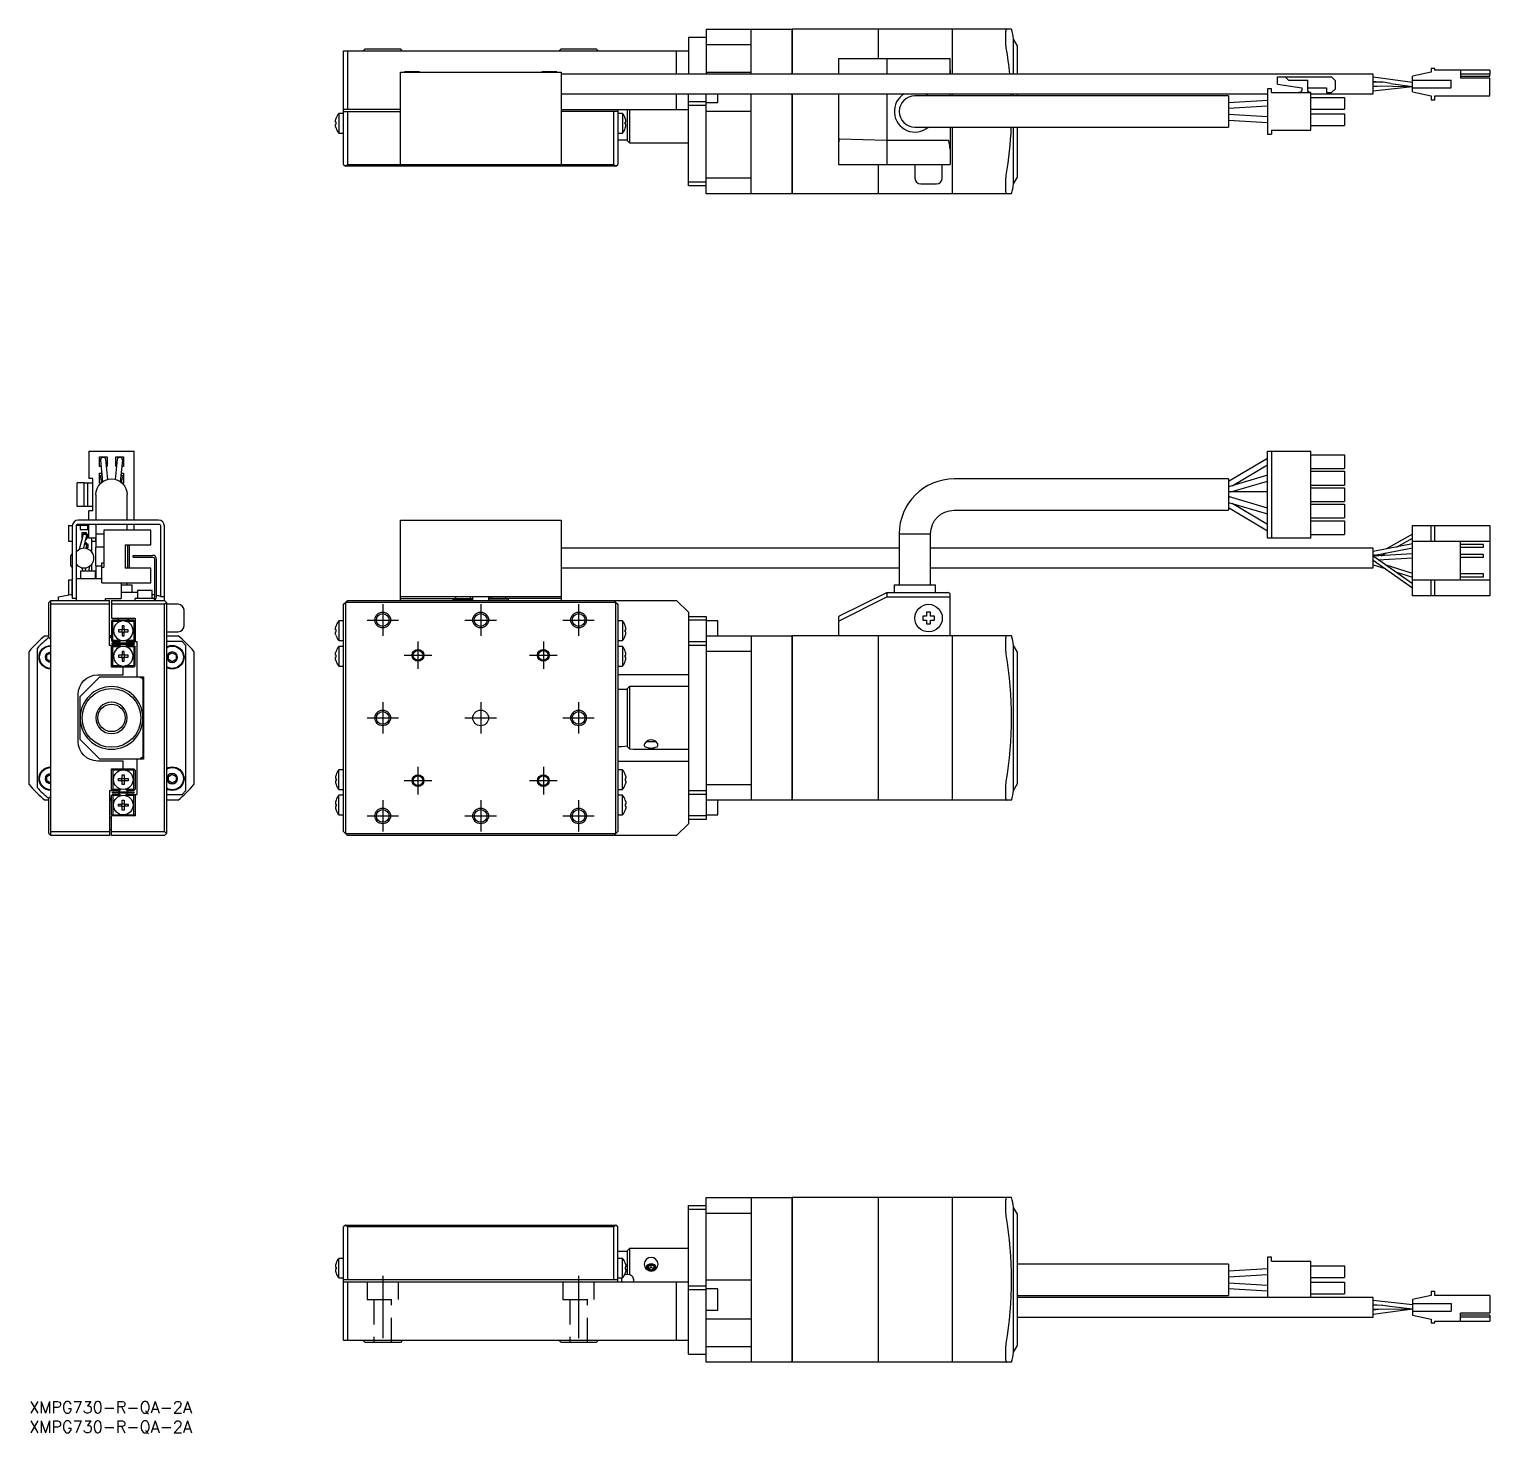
# Model space of a CAD drawing. Extents: x 0 to 737, y -8 to 350.
# Drawn here: x 0 to 372.7, y -8.3 to 350.2 of the extents above; entities that cross this region are included whole.
import ezdxf

# ---------------------------------------------------------------- set-up
doc = ezdxf.new("R2010")
doc.units = 0
doc.header["$LTSCALE"] = 0.5
doc.linetypes.add('CENTER', pattern=[50.8, 31.75, -6.35, 6.35, -6.35])
doc.linetypes.add('DASHED', pattern=[19.05, 12.7, -6.35])
for name, color, linetype in [('MSM_CENTER', 1, 'CENTER'), ('MSM_CONTINUOUS', 7, 'CONTINUOUS'), ('MSM_DASHED', 4, 'DASHED'), ('MSM_NARROW', 5, 'CONTINUOUS'), ('MSM_PART_NUMBER', 7, 'CONTINUOUS')]:
    doc.layers.add(name, color=color, linetype=linetype)
doc.styles.get("Standard").update_dxf_attribs({"font": 'txt.shx', "height": 3, "bigfont": 'bigfont.shx'})

msp = doc.modelspace()

# ---------------------------------------------------------------- linework, layer by layer
at = {"layer": 'MSM_CENTER'}
for p, q in [((90.2, 203.43), (90.2, 195.43)), ((115.2, 203.43), (115.2, 195.43)), ((140.2, 203.43), (140.2, 195.43)), ((86.2, 199.43), (94.2, 199.43)), ((111.2, 199.43), (119.2, 199.43)), ((136.2, 199.43), (144.2, 199.43)), ((99.2, 193.93), (99.2, 186.93)), ((131.2, 193.93), (131.2, 186.93)), ((95.7, 190.43), (102.7, 190.43)), ((127.7, 190.43), (134.7, 190.43)), ((90.2, 178.43), (90.2, 170.43)), ((115.2, 178.43), (115.2, 170.43)), ((140.2, 178.43), (140.2, 170.43)), ((86.2, 174.43), (94.2, 174.43)), ((111.2, 174.43), (119.2, 174.43)), ((136.2, 174.43), (144.2, 174.43)), ((99.2, 161.93), (99.2, 154.93)), ((131.2, 161.93), (131.2, 154.93)), ((95.7, 158.43), (102.7, 158.43)), ((127.7, 158.43), (134.7, 158.43)), ((90.2, 153.43), (90.2, 145.43)), ((115.2, 153.43), (115.2, 145.43)), ((140.2, 153.43), (140.2, 145.43)), ((86.2, 149.43), (94.2, 149.43)), ((111.2, 149.43), (119.2, 149.43)), ((136.2, 149.43), (144.2, 149.43)), ((90.2, 32), (90.2, 13)), ((140.2, 32), (140.2, 13))]:
    msp.add_line(p, q, dxfattribs=at)
at = {"layer": 'MSM_CONTINUOUS'}
for p, q in [((168.2, 348.23), (172.7, 348.23)), ((168.2, 348.23), (168.2, 338.73)), ((172.7, 350.23), (172.7, 338.73)), ((172.7, 350.23), (194.6, 350.23)), ((184.2, 338.73), (184.2, 350.23)), ((194.6, 350.23), (194.6, 338.73)), ((194.65, 350.18), (194.6, 350.18)), ((194.65, 350.23), (194.65, 338.73)), ((216.6, 350.23), (194.65, 350.23)), ((216.6, 350.23), (216.6, 342.73)), ((216.65, 350.18), (216.6, 350.18)), ((216.65, 350.23), (216.65, 342.73)), ((235.5, 350.23), (216.65, 350.23)), ((235.5, 350.23), (235.5, 338.73)), ((235.55, 350.18), (235.5, 350.18)), ((235.55, 350.23), (235.55, 338.73)), ((250.69, 350.23), (235.55, 350.23)), ((249.21, 346.77), (249.21, 349.75)), ((249.33, 345.47), (249.21, 346.77)), ((251.2, 338.73), (251.2, 347.71)), ((252.2, 345.98), (251.2, 347.71)), ((80.2, 315.73), (80.2, 344.73)), ((80.2, 344.73), (168.2, 344.73)), ((81.2, 344.73), (81.2, 329.73)), ((85.7, 345.23), (85.2, 344.73)), ((85.7, 345.23), (94.7, 345.23)), ((95.2, 344.73), (94.7, 345.23)), ((135.7, 345.23), (135.2, 344.73)), ((135.7, 345.23), (144.7, 345.23)), ((145.2, 344.73), (144.7, 345.23)), ((165.2, 338.73), (165.2, 344.73)), ((184.2, 346.2), (172.7, 346.2)), ((252.2, 338.73), (252.2, 345.98)), ((94.7, 315.73), (94.7, 339.23)), ((94.7, 339.23), (135.7, 339.23)), ((99.6, 339.33), (95.8, 339.33)), ((95.8, 339.33), (95.8, 339.23)), ((99.6, 339.23), (99.6, 339.33)), ((134.6, 339.33), (130.8, 339.33)), ((130.8, 339.33), (130.8, 339.23)), ((134.6, 339.23), (134.6, 339.33)), ((135.7, 339.23), (135.7, 315.73)), ((172.7, 339.23), (184.2, 339.23)), ((206.5, 342.73), (206.5, 338.73)), ((206.5, 342.73), (235, 342.73)), ((218.8, 342.73), (218.8, 338.73)), ((235, 339.88), (234.96, 338.71)), ((235, 338.73), (235, 342.73)), ((357.7, 339.23), (353, 338.23)), ((357.7, 340.23), (357.7, 339.23)), ((358.7, 340.23), (357.7, 340.23)), ((358.7, 339.73), (358.7, 340.23)), ((372.7, 339.73), (358.7, 339.73)), ((365.2, 339.73), (365.2, 337.73)), ((372.7, 339.73), (372.7, 338.73)), ((342.95, 338.73), (135.7, 338.73)), ((318.5, 336.23), (318.5, 338.03)), ((318.5, 338.03), (332.3, 338.03)), ((318.5, 336.23), (324.75, 335.23)), ((320.5, 338.03), (321.3, 337.23)), ((321.3, 337.23), (326.25, 337.23)), ((326.25, 334.78), (326.25, 337.23)), ((333.3, 337.03), (332.3, 338.03)), ((333.3, 335.03), (333.3, 337.03)), ((342.95, 333.73), (342.95, 338.73)), ((353, 336.59), (342.95, 337.98)), ((342.95, 336.98), (344.96, 336.7)), ((345.52, 336.69), (342.95, 336.73)), ((342.95, 335.73), (353, 335.59)), ((344.96, 335.7), (342.95, 335.48)), ((342.95, 334.48), (353, 335.59)), ((347.46, 336.36), (345.52, 336.69)), ((347.46, 336.36), (353, 335.59)), ((353, 334.23), (353, 338.23)), ((353, 337.23), (362.85, 337.23)), ((362.85, 335.23), (362.85, 337.23)), ((372.7, 338.73), (365.2, 338.73)), ((365.2, 338.23), (372.7, 338.23)), ((372.7, 337.73), (365.2, 337.73)), ((372.7, 338.23), (372.7, 338.73)), ((372.7, 333.23), (372.7, 337.73)), ((135.7, 333.73), (316, 333.73)), ((165.2, 329.73), (165.2, 333.73)), ((168.2, 310.23), (168.2, 333.73)), ((168.2, 331.76), (172.7, 331.76)), ((172.7, 308.23), (172.7, 333.73)), ((175.7, 331.48), (175.7, 333.73)), ((184.2, 308.23), (184.2, 333.73)), ((194.6, 333.73), (194.6, 308.23)), ((194.65, 333.73), (194.65, 308.23)), ((206.5, 333.73), (206.5, 315.73)), ((218.8, 333.73), (218.8, 315.73)), ((306, 333.23), (226, 333.23)), ((235, 333.23), (235, 333.73)), ((235.5, 333.73), (235.5, 333.23)), ((235.55, 333.73), (235.55, 333.23)), ((251.2, 333.23), (251.2, 333.73)), ((252.2, 333.23), (252.2, 333.73)), ((306, 333.23), (306, 325.23)), ((316, 332.03), (306, 331.43)), ((317, 335.03), (316, 335.03)), ((316, 335.03), (316, 323.43)), ((317, 334.03), (317, 335.03)), ((317, 334.03), (327, 334.03)), ((324.75, 335.23), (324.75, 334.78)), ((326.25, 335.23), (331, 335.23)), ((327, 324.43), (327, 334.03)), ((327, 333.73), (342.95, 333.73)), ((327, 332.83), (335.6, 332.83)), ((331, 335.23), (331, 334.03)), ((331, 334.03), (332.3, 334.03)), ((332.3, 334.03), (333.3, 335.03)), ((335.6, 332.83), (335.6, 329.83)), ((353, 335.23), (362.85, 335.23)), ((353, 334.23), (357.7, 333.23)), ((357.7, 333.23), (357.7, 332.23)), ((357.7, 332.23), (358.7, 332.23)), ((358.7, 333.23), (372.7, 333.23)), ((358.7, 332.23), (358.7, 333.23)), ((78.98, 328.73), (78.98, 323.73)), ((80.2, 328.73), (78.98, 328.73)), ((94.7, 329.73), (80.2, 329.73)), ((80.2, 329.23), (94.7, 329.23)), ((81.2, 329.23), (81.2, 315.73)), ((135.7, 329.73), (168.2, 329.73)), ((150.2, 329.23), (135.7, 329.23)), ((149.2, 315.73), (149.2, 329.23)), ((150.2, 329.73), (150.2, 315.73)), ((151.42, 328.73), (150.2, 328.73)), ((151.42, 328.73), (151.42, 323.73)), ((152.7, 321.73), (152.7, 329.73)), ((153.2, 329.73), (153.2, 321.23)), ((172.7, 330.73), (168.2, 330.73)), ((172.7, 331.48), (175.7, 331.48)), ((184.2, 329.23), (172.7, 329.23)), ((306, 330.03), (316, 330.63)), ((316, 327.83), (306, 328.43)), ((327, 329.83), (335.6, 329.83)), ((327, 328.63), (335.6, 328.63)), ((335.6, 328.63), (335.6, 325.63)), ((78.31, 326.49), (78.12, 326.49)), ((78.12, 325.97), (78.31, 325.97)), ((78.31, 327.47), (78.3, 327.48)), ((78.3, 324.97), (78.31, 324.98)), ((78.31, 325.97), (78.31, 326.49)), ((152.09, 327.47), (152.1, 327.48)), ((152.09, 325.97), (152.09, 326.49)), ((152.09, 326.49), (152.28, 326.49)), ((152.28, 325.97), (152.09, 325.97)), ((152.1, 324.97), (152.09, 324.98)), ((226, 325.23), (306, 325.23)), ((235, 325.23), (235, 315.73)), ((235.5, 325.23), (235.5, 308.23)), ((235.55, 325.23), (235.55, 308.23)), ((251.2, 310.74), (251.2, 325.23)), ((252.2, 312.48), (252.2, 325.23)), ((306, 327.03), (316, 326.43)), ((317, 324.43), (327, 324.43)), ((317, 324.43), (317, 323.43)), ((327, 325.63), (335.6, 325.63)), ((78.98, 323.73), (80.2, 323.73)), ((150.2, 323.73), (151.42, 323.73)), ((150.2, 321.98), (152.7, 321.98)), ((152.7, 321.73), (153.2, 321.23)), ((153.2, 321.23), (168.2, 321.23)), ((206.78, 322.25), (218.8, 321.88)), ((218.8, 321.88), (234.5, 321.88)), ((316, 323.43), (317, 323.43)), ((80.2, 315.73), (80.7, 315.23)), ((80.7, 315.23), (81.2, 315.73)), ((149.7, 315.23), (80.7, 315.23)), ((81.2, 315.73), (149.2, 315.73)), ((149.2, 315.73), (149.7, 315.23)), ((149.7, 315.23), (150.2, 315.73)), ((206.5, 315.73), (235, 315.73)), ((216.6, 315.73), (216.6, 308.23)), ((216.65, 315.73), (216.65, 308.23)), ((226, 315.73), (226, 312.23)), ((233, 312.23), (233, 315.73)), ((168.2, 311.23), (172.7, 311.23)), ((172.7, 310.23), (168.2, 310.23)), ((172.7, 312.26), (184.2, 312.26)), ((227.5, 310.73), (231.5, 310.73)), ((249.21, 311.68), (249.33, 312.98)), ((249.21, 308.71), (249.21, 311.68)), ((251.2, 310.74), (252.2, 312.48)), ((194.6, 308.23), (172.7, 308.23)), ((194.65, 308.28), (194.6, 308.28)), ((216.6, 308.23), (194.65, 308.23)), ((216.65, 308.28), (216.6, 308.28)), ((235.5, 308.23), (216.65, 308.23)), ((235.55, 308.28), (235.5, 308.28)), ((250.69, 308.23), (235.55, 308.23)), ((15.2, 242.53), (15.2, 235.53)), ((15.2, 242.53), (26.8, 242.53)), ((26.8, 224.93), (26.8, 242.53)), ((316, 242.53), (327, 242.53)), ((316, 220.33), (316, 242.53)), ((317, 242.53), (317, 220.33)), ((327, 220.33), (327, 242.53)), ((17.9, 241.08), (19.9, 241.08)), ((17.9, 238.58), (17.9, 241.08)), ((18.32, 238.58), (17.9, 238.58)), ((18.15, 240.26), (18.72, 234.71)), ((20.06, 235.32), (19.54, 240.41)), ((19.9, 238.58), (19.73, 238.58)), ((19.9, 241.08), (19.9, 238.58)), ((22.46, 240.41), (21.94, 235.32)), ((22.1, 241.08), (24.1, 241.08)), ((22.1, 238.58), (22.1, 241.08)), ((22.27, 238.58), (22.1, 238.58)), ((23.28, 234.71), (23.85, 240.26)), ((24.1, 238.58), (23.68, 238.58)), ((24.1, 241.08), (24.1, 238.58)), ((316, 240.64), (306, 234.74)), ((306.99, 233.7), (316, 239.01)), ((327, 241.58), (335.6, 241.58)), ((335.6, 241.58), (335.6, 238.08)), ((16.2, 235.53), (15.2, 235.53)), ((16.2, 227.33), (16.2, 235.53)), ((17.9, 236.88), (18.5, 236.88)), ((17.9, 234.38), (17.9, 236.88)), ((18.16, 235.77), (18.42, 234.48)), ((23.5, 236.88), (24.1, 236.88)), ((23.58, 234.48), (23.84, 235.77)), ((24.1, 236.88), (24.1, 234.38)), ((306, 235.43), (236, 235.43)), ((316, 236.36), (306, 233.41)), ((306, 235.43), (306, 227.43)), ((306.61, 232.13), (316, 234.9)), ((327, 238.08), (335.6, 238.08)), ((327, 237.38), (335.6, 237.38)), ((335.6, 237.38), (335.6, 233.88)), ((12.2, 228.43), (12.2, 234.43)), ((14, 234.43), (12.2, 234.43)), ((14, 228.43), (14, 234.43)), ((14, 234.43), (16.2, 234.43)), ((15, 228.43), (15, 234.43)), ((17, 231.43), (17, 224.93)), ((18.3, 234.38), (17.9, 234.38)), ((24.1, 234.38), (23.7, 234.38)), ((25, 224.93), (25, 231.43)), ((316, 232.13), (306, 232.13)), ((327, 233.88), (335.6, 233.88)), ((327, 233.18), (335.6, 233.18)), ((335.6, 233.18), (335.6, 229.68)), ((16.2, 228.43), (12.2, 228.43)), ((236, 227.43), (306, 227.43)), ((316, 227.96), (306, 230.91)), ((306, 230.73), (306.14, 230.73)), ((306, 229.45), (316, 226.5)), ((306, 228.11), (316, 222.21)), ((316, 223.84), (306.99, 229.15)), ((327, 229.68), (335.6, 229.68)), ((327, 228.98), (335.6, 228.98)), ((335.6, 228.98), (335.6, 225.48)), ((33, 224.93), (12.5, 224.93)), ((12.5, 223.93), (33, 223.93)), ((15.2, 224.93), (15.2, 227.33)), ((16.2, 227.33), (15.2, 227.33)), ((15.2, 220.33), (15.2, 223.93)), ((17, 223.93), (17, 221.43)), ((25, 222.33), (25, 223.93)), ((26.8, 222.33), (26.8, 223.93)), ((94.7, 204.43), (94.7, 224.93)), ((94.7, 224.93), (135.7, 224.93)), ((135.7, 224.93), (135.7, 204.43)), ((327, 225.48), (335.6, 225.48)), ((327, 224.78), (335.6, 224.78)), ((335.6, 224.78), (335.6, 221.28)), ((10, 223.53), (10, 219.58)), ((10, 223.53), (11, 223.53)), ((11, 223.53), (11, 223.53)), ((11, 223.43), (11, 204.93)), ((12, 223.43), (12, 204.43)), ((15.2, 223.53), (12.01, 223.53)), ((13.65, 220.95), (12.77, 217.41)), ((13, 223.53), (13, 222.53)), ((13, 222.53), (15, 222.53)), ((13.5, 220.35), (13.5, 221.73)), ((13.5, 221.73), (14.5, 221.73)), ((13.91, 217.82), (14.62, 220.71)), ((14.5, 219.93), (14.43, 219.93)), ((14.5, 221.73), (14.5, 221.33)), ((14.5, 221.33), (15, 221.33)), ((14.5, 220.23), (14.5, 219.93)), ((15, 220.33), (14.52, 220.33)), ((15, 222.53), (15, 223.53)), ((15, 221.33), (15, 220.33)), ((17, 220.33), (15.2, 220.33)), ((16, 216.73), (16, 220.33)), ((17, 221.43), (19, 221.43)), ((17, 221.43), (17, 218.03)), ((17, 219.58), (17, 220.33)), ((31, 222.33), (19, 222.33)), ((19, 222.33), (19, 212.93)), ((31, 218.63), (31, 222.33)), ((33.5, 223.43), (33.5, 205.43)), ((34.5, 205.43), (34.5, 223.43)), ((222, 221.43), (230, 221.43)), ((222, 221.43), (222, 208.43)), ((230, 208.43), (230, 221.43)), ((327, 220.33), (316, 220.33)), ((327, 221.28), (335.6, 221.28)), ((353, 221.33), (346.21, 217.54)), ((348.92, 218.06), (353, 220.33)), ((353, 205.63), (353, 223.53)), ((353, 223.53), (372.7, 223.53)), ((357.7, 219.58), (357.7, 223.53)), ((358.7, 219.58), (358.7, 223.53)), ((372.7, 223.53), (372.7, 205.63)), ((10, 219.58), (11, 219.58)), ((11, 216.33), (10.5, 215.83)), ((14.25, 219.23), (14.5, 219.23)), ((14.5, 219.23), (14.5, 218.83)), ((14.5, 218.83), (15, 218.83)), ((14.59, 217.66), (14.63, 218.29)), ((15, 217.83), (14.6, 217.83)), ((15, 218.83), (15, 217.83)), ((16, 219.58), (17, 219.58)), ((17, 213.23), (17, 218.03)), ((19, 218.03), (17, 218.03)), ((24.5, 218.63), (31, 218.63)), ((24.5, 218.63), (24.5, 212.63)), ((25.2, 212.63), (25.2, 218.63)), ((25.5, 218.63), (25.5, 212.63)), ((222, 217.73), (135.7, 217.73)), ((342.95, 217.73), (230, 217.73)), ((353, 218.83), (342.95, 216.93)), ((342.95, 215.93), (353, 217.83)), ((342.95, 212.73), (342.95, 217.73)), ((353, 216.33), (342.95, 215.73)), ((344.96, 215.85), (346.21, 216.54)), ((353, 219.58), (372.7, 219.58)), ((365.2, 209.58), (365.2, 219.58)), ((371.1, 218.68), (365.2, 218.68)), ((365.2, 217.98), (371.1, 217.98)), ((371.1, 216.18), (365.2, 216.18)), ((371.1, 217.98), (371.1, 218.68)), ((371.1, 215.48), (371.1, 216.18)), ((10.5, 215.83), (10.5, 213.33)), ((10.5, 213.33), (11, 212.83)), ((13.5, 212.43), (13.5, 212.78)), ((13.55, 212.77), (13.59, 211.93)), ((14.47, 212.77), (14.26, 212.14)), ((15.24, 211.93), (15.43, 213.18)), ((16, 211.93), (16, 213.73)), ((17, 213.23), (18.5, 213.23)), ((17, 213.23), (17, 209.93)), ((18.5, 208.93), (18.5, 213.98)), ((18.5, 213.98), (19, 213.98)), ((18.5, 212.93), (19, 212.93)), ((31, 212.63), (24.5, 212.63)), ((26.5, 215.43), (26.5, 215.93)), ((26.5, 215.93), (31.5, 215.93)), ((26.5, 215.43), (31.5, 215.43)), ((31, 208.93), (31, 212.63)), ((32, 214.93), (32, 205.43)), ((32.5, 205.43), (32.5, 214.93)), ((135.7, 212.73), (222, 212.73)), ((230, 212.73), (342.95, 212.73)), ((343.49, 216.03), (342.95, 215.73)), ((353, 208.63), (342.95, 215.73)), ((342.95, 214.73), (353, 207.63)), ((343.46, 214.36), (342.95, 214.53)), ((342.95, 213.53), (346.04, 212.54)), ((344.25, 214.81), (353, 215.33)), ((353, 211.33), (346.04, 213.54)), ((365.2, 215.48), (371.1, 215.48)), ((10, 209.58), (10, 205.86)), ((11, 209.58), (10, 209.58)), ((10.9, 209.33), (10.9, 205.53)), ((11, 209.33), (10.9, 209.33)), ((18.5, 209.93), (12, 209.93)), ((16.9, 211.93), (13.1, 211.93)), ((13.1, 211.93), (13.1, 209.93)), ((13.57, 212.43), (13.5, 212.43)), ((14.26, 212.14), (14.22, 211.93)), ((16.9, 209.93), (16.9, 211.93)), ((18.5, 208.93), (31, 208.93)), ((23.5, 208.93), (23.5, 204.93)), ((25, 208.43), (25, 208.93)), ((348.62, 211.72), (353, 210.33)), ((372.7, 209.58), (353, 209.58)), ((357.7, 205.63), (357.7, 209.58)), ((358.7, 205.63), (358.7, 209.58)), ((371.1, 211.18), (365.2, 211.18)), ((365.2, 210.48), (371.1, 210.48)), ((371.1, 210.48), (371.1, 211.18)), ((7.5, 204.41), (7.5, 205.34)), ((10.9, 205.53), (11, 205.53)), ((23.5, 208.43), (26.25, 208.43)), ((27.6, 206.43), (23.5, 206.43)), ((26.25, 206.43), (26.25, 208.43)), ((31.4, 206.93), (27.6, 206.93)), ((27.6, 206.93), (27.6, 204.93)), ((31.4, 204.93), (31.4, 206.93)), ((33.5, 205.43), (34.5, 205.43)), ((34.5, 204.41), (34.5, 205.34)), ((94.7, 205.43), (135.7, 205.43)), ((108.8, 205.43), (108.8, 204.93)), ((112.6, 204.93), (112.6, 205.43)), ((113.2, 204.56), (113.2, 205.43)), ((117.2, 205.43), (117.2, 204.56)), ((117.8, 205.43), (117.8, 204.93)), ((121.6, 204.93), (121.6, 205.43)), ((206.5, 199.12), (218.8, 205.34)), ((206.78, 200.52), (218.8, 206.43)), ((218.8, 206.43), (218.8, 205.34)), ((218.8, 206.43), (234.5, 206.43)), ((218.8, 205.34), (235, 205.34)), ((220.75, 208.43), (231.25, 208.43)), ((220.75, 208.43), (220.75, 206.43)), ((231.25, 206.43), (231.25, 208.43)), ((235, 195.43), (235, 205.93)), ((372.7, 205.63), (353, 205.63)), ((5, 203.93), (5.5, 204.43)), ((5, 194.93), (5, 203.93)), ((5.5, 144.43), (5.5, 204.43)), ((5.5, 204.43), (20.5, 204.43)), ((20.5, 203.43), (5.5, 203.43)), ((12, 204.93), (11, 204.93)), ((19.5, 204.93), (23.5, 204.93)), ((19.5, 204.43), (19.5, 204.93)), ((20.5, 192.93), (20.5, 204.43)), ((21, 204.43), (34.5, 204.43)), ((21, 204.43), (21, 199.93)), ((34.5, 203.43), (21, 203.43)), ((27, 204.43), (27, 204.93)), ((32, 204.93), (27, 204.93)), ((32, 204.56), (32, 204.93)), ((35, 203.93), (34.5, 204.43)), ((34.5, 203.43), (35, 203.93)), ((34.5, 145.43), (34.5, 203.43)), ((35, 203.93), (35, 144.93)), ((38, 203.43), (35, 203.43)), ((39.5, 197.93), (39.5, 201.93)), ((80.2, 203.43), (80.7, 203.93)), ((80.2, 145.43), (80.2, 203.43)), ((80.7, 203.93), (81.2, 204.43)), ((80.7, 203.93), (80.7, 144.93)), ((149.7, 203.93), (80.7, 203.93)), ((81.2, 204.43), (149.2, 204.43)), ((94.7, 204.93), (113.2, 204.93)), ((108.2, 204.43), (108.2, 204.93)), ((108.2, 204.56), (113.2, 204.56)), ((135.7, 204.93), (117.2, 204.93)), ((117.2, 204.56), (122.2, 204.56)), ((122.2, 204.93), (122.2, 204.43)), ((149.2, 204.43), (149.7, 203.93)), ((149.2, 204.43), (165.2, 204.43)), ((149.7, 144.93), (149.7, 203.93)), ((149.7, 203.93), (150.2, 203.43)), ((150.2, 203.43), (150.2, 145.43)), ((168.2, 201.43), (165.2, 204.43)), ((168.2, 201.43), (168.2, 195.28)), ((230, 201.43), (229, 201.43)), ((229, 201.43), (229, 200.43)), ((230, 200.43), (230, 201.43)), ((21, 199.93), (27, 199.93)), ((21.3, 199.43), (21, 199.13)), ((21, 199.13), (21, 194.23)), ((21.3, 199.13), (21.15, 199.28)), ((26.7, 199.43), (21.3, 199.43)), ((21.3, 194.23), (21.3, 199.13)), ((21.3, 199.13), (23.5, 199.13)), ((22.5, 199.93), (23, 199.43)), ((24.26, 197.93), (23.74, 197.93)), ((23.74, 197.93), (23.74, 196.94)), ((24.26, 196.94), (24.26, 197.93)), ((24.5, 199.13), (26.7, 199.13)), ((25, 199.43), (25.5, 199.93)), ((26.7, 199.43), (27, 199.13)), ((26.85, 199.28), (26.7, 199.13)), ((26.7, 199.13), (26.7, 194.23)), ((27, 199.93), (27, 193.93)), ((78.31, 197.93), (78.3, 197.93)), ((78.98, 199.18), (78.98, 194.18)), ((80.2, 199.18), (78.98, 199.18)), ((151.42, 199.18), (150.2, 199.18)), ((151.42, 199.18), (151.42, 194.18)), ((152.09, 197.93), (152.1, 197.93)), ((168.2, 200.3), (172.7, 200.3)), ((172.7, 199.36), (168.2, 199.36)), ((172.7, 200.3), (172.7, 148.55)), ((175.7, 199.18), (172.7, 199.18)), ((175.7, 195.43), (175.7, 199.18)), ((206.5, 200.07), (206.5, 195.43)), ((229, 200.43), (228, 200.43)), ((228, 200.43), (228, 199.43)), ((228, 199.43), (229, 199.43)), ((229, 199.43), (229, 198.43)), ((229, 198.43), (230, 198.43)), ((231, 200.43), (230, 200.43)), ((230, 198.43), (230, 199.43)), ((230, 199.43), (231, 199.43)), ((231, 199.43), (231, 200.43)), ((4.03, 195.43), (5, 195.43)), ((5, 194.93), (5.5, 194.43)), ((21, 195.43), (20.5, 195.43)), ((21, 194.23), (21.3, 193.93)), ((21.15, 194.08), (21.3, 194.23)), ((23.39, 194.23), (21.3, 194.23)), ((21.3, 193.93), (23.09, 193.93)), ((23.74, 196.94), (22.75, 196.94)), ((22.75, 196.94), (22.75, 196.42)), ((22.75, 196.42), (23.74, 196.42)), ((23.41, 194.25), (22.76, 193.6)), ((23.67, 196.94), (23.67, 196.42)), ((24.26, 197), (23.74, 197)), ((23.74, 196.42), (23.74, 195.43)), ((23.74, 196.35), (24.26, 196.35)), ((23.74, 195.43), (24.26, 195.43)), ((25.25, 196.94), (24.26, 196.94)), ((24.26, 196.42), (25.25, 196.42)), ((24.26, 195.43), (24.26, 196.42)), ((24.33, 196.42), (24.33, 196.94)), ((25.19, 193.58), (24.54, 194.24)), ((24.61, 194.23), (24.59, 194.25)), ((26.7, 194.23), (24.61, 194.23)), ((25.24, 193.6), (24.61, 194.23)), ((24.91, 193.93), (27.5, 193.93)), ((25.25, 196.42), (25.25, 196.94)), ((26.7, 194.23), (26.85, 194.08)), ((27, 194.23), (26.7, 193.93)), ((27.5, 193.93), (27.5, 184.93)), ((35, 196.43), (38, 196.43)), ((35, 195.43), (37.97, 195.43)), ((39, 193.93), (35, 193.93)), ((40, 192.93), (39, 193.93)), ((78.31, 196.94), (78.12, 196.94)), ((78.12, 196.42), (78.31, 196.42)), ((78.3, 195.43), (78.31, 195.43)), ((78.31, 196.42), (78.31, 196.94)), ((78.98, 194.18), (80.2, 194.18)), ((150.2, 194.18), (151.42, 194.18)), ((152.09, 196.94), (152.28, 196.94)), ((152.09, 196.42), (152.09, 196.94)), ((152.28, 196.42), (152.09, 196.42)), ((152.1, 195.43), (152.09, 195.43)), ((168.2, 195.28), (168.2, 153.57)), ((168.2, 195.28), (168.2, 193.93)), ((168.2, 193.93), (172.7, 193.93)), ((172.7, 195.43), (194.6, 195.43)), ((184.2, 195.43), (184.2, 153.43)), ((194.6, 195.43), (194.6, 153.43)), ((194.65, 195.38), (194.6, 195.38)), ((194.65, 195.43), (194.65, 153.43)), ((235.5, 195.43), (194.65, 195.43)), ((216.6, 195.43), (216.6, 153.43)), ((216.65, 195.38), (216.6, 195.38)), ((216.65, 195.43), (216.65, 153.43)), ((235.5, 195.43), (235.5, 153.43)), ((235.55, 195.38), (235.5, 195.38)), ((235.55, 195.43), (235.55, 153.43)), ((250.69, 195.43), (235.55, 195.43)), ((249.21, 191.97), (249.21, 194.95)), ((0, 157.46), (0, 191.4)), ((2, 192.18), (2, 156.68)), ((4.5, 190.5), (5.5, 191.08)), ((4.5, 189.35), (4.5, 190.5)), ((21, 192.93), (20.5, 192.93)), ((21.3, 192.93), (21, 192.63)), ((21, 187.43), (21, 192.93)), ((21.3, 192.63), (21.15, 192.78)), ((21.2, 193.28), (21.2, 193.58)), ((21.2, 193.58), (26.8, 193.58)), ((21.2, 193.28), (26.8, 193.28)), ((23.09, 192.93), (21.3, 192.93)), ((21.3, 187.73), (21.3, 192.63)), ((21.3, 192.63), (23.39, 192.63)), ((23.74, 190.44), (22.75, 190.44)), ((22.75, 190.44), (22.75, 189.92)), ((22.76, 193.25), (23.09, 192.93)), ((22.81, 193.28), (23.33, 192.76)), ((23.09, 192.93), (23.41, 192.61)), ((23.33, 192.76), (23.46, 192.62)), ((23.67, 190.44), (23.67, 189.92)), ((24.26, 191.43), (23.74, 191.43)), ((23.74, 191.43), (23.74, 190.44)), ((24.26, 190.5), (23.74, 190.5)), ((24.26, 190.44), (24.26, 191.43)), ((25.25, 190.44), (24.26, 190.44)), ((24.33, 189.92), (24.33, 190.44)), ((24.59, 192.61), (24.61, 192.63)), ((24.61, 192.63), (25.24, 193.25)), ((24.61, 192.63), (26.7, 192.63)), ((26.7, 192.93), (24.91, 192.93)), ((25.25, 189.92), (25.25, 190.44)), ((26.7, 192.93), (27, 192.63)), ((26.85, 192.78), (26.7, 192.63)), ((26.7, 192.63), (26.7, 187.73)), ((26.8, 193.58), (26.8, 193.28)), ((27, 187.73), (27, 192.63)), ((35.5, 190.5), (36.5, 191.08)), ((35.5, 189.35), (35.5, 190.5)), ((36.5, 191.08), (37.5, 190.5)), ((37.5, 190.5), (37.5, 189.35)), ((40, 155.93), (40, 192.93)), ((42, 191.4), (42, 157.46)), ((78.31, 190.44), (78.12, 190.44)), ((78.31, 191.43), (78.3, 191.43)), ((78.31, 189.92), (78.31, 190.44)), ((78.98, 192.68), (78.98, 187.68)), ((80.2, 192.68), (78.98, 192.68)), ((151.42, 192.68), (150.2, 192.68)), ((151.42, 192.68), (151.42, 187.68)), ((152.09, 191.43), (152.1, 191.43)), ((152.09, 190.44), (152.28, 190.44)), ((152.09, 189.92), (152.09, 190.44)), ((172.7, 192.93), (168.2, 192.93)), ((184.2, 191.4), (172.7, 191.4)), ((249.33, 190.68), (249.21, 191.97)), ((251.2, 155.94), (251.2, 192.91)), ((252.2, 191.18), (251.2, 192.91)), ((252.2, 157.68), (252.2, 191.18)), ((5.5, 188.77), (4.5, 189.35)), ((21, 187.73), (21.3, 187.43)), ((26.7, 187.43), (21, 187.43)), ((21.15, 187.58), (21.3, 187.73)), ((23.5, 187.73), (21.3, 187.73)), ((22.75, 189.92), (23.74, 189.92)), ((23.74, 189.92), (23.74, 188.93)), ((23.74, 189.85), (24.26, 189.85)), ((23.74, 188.93), (24.26, 188.93)), ((24, 185.43), (24, 187.43)), ((24.26, 189.92), (25.25, 189.92)), ((24.26, 188.93), (24.26, 189.92)), ((26.7, 187.73), (24.5, 187.73)), ((26.7, 187.73), (26.85, 187.58)), ((27, 187.73), (26.7, 187.43)), ((36.5, 188.77), (35.5, 189.35)), ((37.5, 189.35), (36.5, 188.77)), ((78.12, 189.92), (78.31, 189.92)), ((78.3, 188.93), (78.31, 188.93)), ((78.98, 187.68), (80.2, 187.68)), ((150.2, 187.68), (151.42, 187.68)), ((152.28, 189.92), (152.09, 189.92)), ((152.1, 188.93), (152.09, 188.93)), ((18, 184.93), (13, 179.93)), ((17.5, 185.43), (24, 185.43)), ((18, 184.93), (29.2, 184.93)), ((29, 184.93), (29, 163.93)), ((29.2, 184.93), (29.2, 163.93)), ((168.2, 185.43), (150.2, 185.43)), ((12.5, 168.43), (12.5, 180.43)), ((13, 168.93), (13, 179.93)), ((152.7, 181.68), (150.2, 181.68)), ((153.2, 182.43), (152.7, 181.93)), ((152.7, 167.08), (152.7, 181.93)), ((153.2, 182.43), (153.2, 166.55)), ((168.2, 182.43), (153.2, 182.43)), ((13, 168.93), (18, 163.93)), ((157.5, 168.43), (159.9, 168.43)), ((150.2, 167.18), (151.2, 167.18)), ((151.2, 167.18), (152.7, 167.33)), ((152.7, 167.08), (153.2, 166.55)), ((153.2, 166.55), (154.2, 166.43)), ((154.2, 166.43), (154.19, 166.43)), ((154.2, 166.43), (168.2, 166.43)), ((24, 163.43), (17.5, 163.43)), ((29.2, 163.93), (18, 163.93)), ((21, 161.13), (21.3, 161.43)), ((21, 161.43), (26.7, 161.43)), ((21, 155.93), (21, 161.43)), ((21.15, 161.28), (21.3, 161.13)), ((21.3, 161.13), (21.3, 156.23)), ((23.5, 161.13), (21.3, 161.13)), ((24, 161.43), (24, 163.43)), ((26.7, 161.13), (24.5, 161.13)), ((27, 161.13), (26.7, 161.43)), ((26.7, 161.13), (26.85, 161.28)), ((26.7, 156.23), (26.7, 161.13)), ((27, 161.13), (27, 156.23)), ((27.5, 163.93), (27.5, 154.93)), ((78.98, 156.18), (78.98, 161.18)), ((80.2, 161.18), (78.98, 161.18)), ((150.2, 163.43), (168.2, 163.43)), ((151.42, 161.18), (150.2, 161.18)), ((151.42, 156.18), (151.42, 161.18)), ((4.5, 159.5), (5.5, 160.08)), ((4.5, 158.35), (4.5, 159.5)), ((5.5, 157.77), (4.5, 158.35)), ((22.75, 158.94), (23.74, 158.94)), ((22.75, 158.42), (22.75, 158.94)), ((23.74, 158.42), (22.75, 158.42)), ((23.67, 158.42), (23.67, 158.94)), ((23.74, 159.93), (24.26, 159.93)), ((23.74, 158.94), (23.74, 159.93)), ((23.74, 159), (24.26, 159)), ((23.74, 157.43), (23.74, 158.42)), ((24.26, 158.35), (23.74, 158.35)), ((24.26, 157.43), (23.74, 157.43)), ((24.26, 159.93), (24.26, 158.94)), ((24.26, 158.94), (25.25, 158.94)), ((24.26, 158.42), (24.26, 157.43)), ((25.25, 158.42), (24.26, 158.42)), ((24.33, 158.94), (24.33, 158.42)), ((25.25, 158.94), (25.25, 158.42)), ((35.5, 159.5), (36.5, 160.08)), ((35.5, 158.35), (35.5, 159.5)), ((36.5, 157.77), (35.5, 158.35)), ((36.5, 160.08), (37.5, 159.5)), ((37.5, 158.35), (36.5, 157.77)), ((37.5, 159.5), (37.5, 158.35)), ((78.12, 158.94), (78.31, 158.94)), ((78.31, 158.42), (78.12, 158.42)), ((78.3, 159.93), (78.31, 159.93)), ((78.31, 157.43), (78.3, 157.43)), ((78.31, 158.94), (78.31, 158.42)), ((152.1, 159.93), (152.09, 159.93)), ((152.28, 158.94), (152.09, 158.94)), ((152.09, 158.94), (152.09, 158.42)), ((152.09, 158.42), (152.28, 158.42)), ((152.09, 157.43), (152.1, 157.43)), ((172.7, 157.46), (184.2, 157.46)), ((249.21, 156.88), (249.33, 158.18)), ((249.21, 153.91), (249.21, 156.88)), ((251.2, 155.95), (252.2, 157.68)), ((5, 153.43), (4.03, 153.43)), ((5, 153.93), (5.5, 154.43)), ((5, 144.93), (5, 153.93)), ((20.5, 155.93), (20.5, 144.43)), ((20.5, 155.93), (21, 155.93)), ((20.5, 153.43), (21, 153.43)), ((21.15, 156.08), (21, 156.23)), ((21, 154.63), (21.3, 154.93)), ((21, 149.73), (21, 154.63)), ((21.3, 156.23), (21.15, 156.08)), ((21.15, 156.08), (21.3, 155.93)), ((21.15, 154.78), (21.3, 154.63)), ((21.2, 155.58), (26.8, 155.58)), ((21.2, 155.58), (21.2, 155.28)), ((21.2, 155.28), (26.8, 155.28)), ((21.3, 156.23), (23.39, 156.23)), ((23.09, 155.93), (21.3, 155.93)), ((21.3, 154.93), (23.09, 154.93)), ((23.39, 154.63), (21.3, 154.63)), ((21.3, 154.63), (21.3, 149.73)), ((23.09, 155.93), (22.76, 155.6)), ((22.76, 155.25), (23.39, 154.63)), ((22.81, 155.58), (23.46, 156.24)), ((23.09, 155.93), (23.39, 156.23)), ((23.39, 156.23), (23.41, 156.25)), ((23.41, 154.61), (23.39, 154.63)), ((23.74, 153.43), (24.26, 153.43)), ((23.74, 152.44), (23.74, 153.43)), ((24.26, 153.43), (24.26, 152.44)), ((25.19, 155.28), (24.54, 154.62)), ((24.59, 156.25), (24.91, 155.93)), ((25.24, 155.25), (24.59, 154.61)), ((24.61, 156.23), (26.7, 156.23)), ((26.7, 154.63), (24.61, 154.63)), ((26.7, 155.93), (24.91, 155.93)), ((25.24, 155.6), (24.91, 155.93)), ((24.91, 154.93), (27.5, 154.93)), ((26.85, 156.08), (26.7, 156.23)), ((26.7, 155.93), (26.85, 156.08)), ((27, 154.63), (26.7, 154.93)), ((26.7, 154.63), (26.85, 154.78)), ((26.7, 149.73), (26.7, 154.63)), ((26.8, 155.28), (26.8, 155.58)), ((27, 156.23), (26.85, 156.08)), ((27, 154.93), (27, 149.43)), ((35, 154.93), (39, 154.93)), ((37.97, 153.43), (35, 153.43)), ((39, 154.93), (40, 155.93)), ((78.3, 153.43), (78.31, 153.43)), ((78.98, 156.18), (80.2, 156.18)), ((78.98, 149.68), (78.98, 154.68)), ((80.2, 154.68), (78.98, 154.68)), ((150.2, 156.18), (151.42, 156.18)), ((151.42, 154.68), (150.2, 154.68)), ((151.42, 149.68), (151.42, 154.68)), ((152.1, 153.43), (152.09, 153.43)), ((168.2, 155.93), (172.7, 155.93)), ((172.7, 154.93), (168.2, 154.93)), ((168.2, 154.93), (168.2, 153.57)), ((168.2, 153.57), (168.2, 147.43)), ((194.6, 153.43), (172.7, 153.43)), ((175.7, 149.68), (175.7, 153.43)), ((194.65, 153.48), (194.6, 153.48)), ((216.6, 153.43), (194.65, 153.43)), ((216.65, 153.48), (216.6, 153.48)), ((235.5, 153.43), (216.65, 153.43)), ((235.55, 153.48), (235.5, 153.48)), ((250.69, 153.43), (235.55, 153.43)), ((21.3, 149.43), (21, 149.73)), ((27, 149.43), (21, 149.43)), ((21, 144.43), (21, 149.43)), ((21.3, 149.73), (21.15, 149.58)), ((21.3, 149.73), (23.5, 149.73)), ((22.75, 152.44), (23.74, 152.44)), ((22.75, 151.92), (22.75, 152.44)), ((23.74, 151.92), (22.75, 151.92)), ((23.67, 151.92), (23.67, 152.44)), ((23.74, 152.5), (24.26, 152.5)), ((23.74, 150.93), (23.74, 151.92)), ((24.26, 151.85), (23.74, 151.85)), ((24.26, 150.93), (23.74, 150.93)), ((24.26, 152.44), (25.25, 152.44)), ((24.26, 151.92), (24.26, 150.93)), ((25.25, 151.92), (24.26, 151.92)), ((24.33, 152.44), (24.33, 151.92)), ((24.5, 149.73), (26.7, 149.73)), ((25.25, 152.44), (25.25, 151.92)), ((26.85, 149.58), (26.7, 149.73)), ((26.7, 149.43), (27, 149.73)), ((78.12, 152.44), (78.31, 152.44)), ((78.31, 151.92), (78.12, 151.92)), ((78.31, 150.93), (78.3, 150.93)), ((78.31, 152.44), (78.31, 151.92)), ((78.98, 149.68), (80.2, 149.68)), ((150.2, 149.68), (151.42, 149.68)), ((152.28, 152.44), (152.09, 152.44)), ((152.09, 152.44), (152.09, 151.92)), ((152.09, 151.92), (152.28, 151.92)), ((152.09, 150.93), (152.1, 150.93)), ((168.2, 149.49), (172.7, 149.49)), ((172.7, 149.68), (175.7, 149.68)), ((5.5, 145.43), (20.5, 145.43)), ((21, 148.93), (20.5, 148.93)), ((20.5, 145.93), (21, 145.93)), ((21, 145.43), (34.5, 145.43)), ((35, 144.93), (34.5, 145.43)), ((81.2, 144.43), (80.2, 145.43)), ((150.2, 145.43), (149.7, 144.93)), ((165.2, 144.43), (168.2, 147.43)), ((172.7, 148.55), (168.2, 148.55)), ((5, 144.93), (5.5, 144.43)), ((20.5, 144.43), (5.5, 144.43)), ((34.5, 144.43), (21, 144.43)), ((34.5, 144.43), (35, 144.93)), ((80.7, 144.93), (149.7, 144.93)), ((149.2, 144.43), (81.2, 144.43)), ((149.7, 144.93), (149.2, 144.43)), ((165.2, 144.43), (149.2, 144.43)), ((168.2, 12), (168.2, 50)), ((168.2, 50), (172.7, 50)), ((172.7, 49), (168.2, 49)), ((172.7, 52), (194.6, 52)), ((172.7, 10), (172.7, 52)), ((184.2, 52), (184.2, 10)), ((194.6, 52), (194.6, 10)), ((194.65, 51.95), (194.6, 51.95)), ((194.65, 52), (194.65, 10)), ((216.6, 52), (194.65, 52)), ((216.6, 52), (216.6, 10)), ((216.65, 51.95), (216.6, 51.95)), ((235.5, 52), (216.65, 52)), ((216.65, 52), (216.65, 10)), ((235.5, 52), (235.5, 10)), ((235.55, 51.95), (235.5, 51.95)), ((250.69, 52), (235.55, 52)), ((235.55, 52), (235.55, 10)), ((249.21, 48.55), (249.21, 51.52)), ((249.33, 47.25), (249.21, 48.55)), ((251.2, 12.52), (251.2, 49.48)), ((252.2, 47.75), (251.2, 49.48)), ((80.7, 45), (80.2, 44.5)), ((81.2, 44.5), (80.7, 45)), ((80.7, 45), (149.7, 45)), ((149.7, 45), (149.2, 44.5)), ((150.2, 44.5), (149.7, 45)), ((184.2, 47.97), (172.7, 47.97)), ((252.2, 14.25), (252.2, 47.75)), ((80.2, 15.5), (80.2, 44.5)), ((81.2, 44.5), (81.2, 31)), ((149.2, 44.5), (81.2, 44.5)), ((149.2, 31), (149.2, 44.5)), ((150.2, 30.5), (150.2, 44.5)), ((152.7, 38.25), (150.2, 38.25)), ((153.2, 39), (152.7, 38.5)), ((152.7, 32.5), (152.7, 38.5)), ((153.2, 39), (153.2, 32.41)), ((168.2, 39), (153.2, 39)), ((78.12, 34.26), (78.31, 34.26)), ((78.31, 33.74), (78.12, 33.74)), ((78.3, 35.25), (78.31, 35.25)), ((78.31, 34.26), (78.31, 33.74)), ((78.98, 31.5), (78.98, 36.5)), ((80.2, 36.5), (78.98, 36.5)), ((151.42, 36.5), (150.2, 36.5)), ((151.42, 31.5), (151.42, 36.5)), ((152.1, 35.25), (152.09, 35.25)), ((152.28, 34.26), (152.09, 34.26)), ((152.09, 34.26), (152.09, 33.74)), ((152.09, 33.74), (152.28, 33.74)), ((158.7, 34.82), (158.05, 34.5)), ((158.05, 34.5), (158.05, 33.86)), ((158.7, 34.18), (158.05, 33.86)), ((158.05, 33.86), (158.7, 33.54)), ((159.35, 34.5), (158.7, 34.82)), ((158.7, 34.18), (158.7, 34.82)), ((159.35, 33.86), (158.7, 34.18)), ((158.7, 33.54), (159.35, 33.86)), ((159.35, 34.5), (159.35, 33.86)), ((306, 35), (252.2, 35)), ((306, 35), (306, 27)), ((316, 33.8), (306, 33.2)), ((316, 36.8), (316, 26.5)), ((317, 36.8), (316, 36.8)), ((317, 35.8), (317, 36.8)), ((317, 35.8), (327, 35.8)), ((327, 26.5), (327, 35.8)), ((327, 34.6), (335.6, 34.6)), ((335.6, 34.6), (335.6, 31.6)), ((78.31, 32.75), (78.3, 32.75)), ((78.98, 31.5), (80.2, 31.5)), ((150.2, 31), (80.2, 31)), ((80.2, 30.5), (168.2, 30.5)), ((81.2, 30.5), (81.2, 15.5)), ((150.2, 31.5), (151.42, 31.5)), ((152.09, 32.75), (152.1, 32.75)), ((152.7, 32.5), (153.2, 32.41)), ((165.2, 15.5), (165.2, 30.5)), ((172.7, 31), (184.2, 31)), ((306, 31.8), (316, 32.4)), ((316, 29.6), (306, 30.2)), ((327, 31.6), (335.6, 31.6)), ((327, 30.4), (335.6, 30.4)), ((335.6, 30.4), (335.6, 27.4)), ((168.2, 29.5), (172.7, 29.5)), ((172.7, 28.46), (168.2, 28.46)), ((175.7, 28.75), (172.7, 28.75)), ((175.7, 23.25), (175.7, 28.75)), ((252.2, 27), (306, 27)), ((342.95, 26.5), (252.2, 26.5)), ((306, 28.8), (316, 28.2)), ((327, 27.4), (335.6, 27.4)), ((342.95, 21.5), (342.95, 26.5)), ((357.7, 27), (353, 26)), ((357.7, 28), (357.7, 27)), ((358.7, 28), (357.7, 28)), ((358.7, 27), (358.7, 28)), ((372.7, 27), (358.7, 27)), ((372.7, 27), (372.7, 22.5)), ((172.7, 23.25), (175.7, 23.25)), ((353, 24.63), (342.95, 25.75)), ((342.95, 24.75), (344.96, 24.53)), ((345.37, 24.53), (342.95, 24.5)), ((342.95, 23.5), (353, 23.63)), ((342.95, 22.25), (353, 23.63)), ((344.96, 23.53), (342.95, 23.25)), ((345.37, 24.53), (347.19, 24.28)), ((347.19, 24.28), (353, 23.63)), ((353, 26), (353, 22)), ((353, 25), (362.85, 25)), ((353, 23), (362.85, 23)), ((362.85, 25), (362.85, 23)), ((372.7, 22.5), (365.2, 22.5)), ((365.2, 20.5), (365.2, 22.5)), ((184.2, 21), (172.7, 21)), ((252.2, 21.5), (342.95, 21.5)), ((353, 22), (357.7, 21)), ((357.7, 21), (357.7, 20)), ((357.7, 20), (358.7, 20)), ((358.7, 20.5), (372.7, 20.5)), ((358.7, 20), (358.7, 20.5)), ((372.7, 22), (365.2, 22)), ((372.7, 21.5), (365.2, 21.5)), ((372.7, 22), (372.7, 21.5)), ((372.7, 21.5), (372.7, 20.5)), ((168.2, 15.5), (80.2, 15.5)), ((85.7, 15), (85.2, 15.5)), ((94.7, 15), (85.7, 15)), ((95.2, 15.5), (94.7, 15)), ((135.7, 15), (135.2, 15.5)), ((144.7, 15), (135.7, 15)), ((145.2, 15.5), (144.7, 15)), ((168.2, 12), (172.7, 12)), ((172.7, 14.03), (184.2, 14.03)), ((249.21, 13.45), (249.33, 14.75)), ((249.21, 10.48), (249.21, 13.45)), ((251.2, 12.52), (252.2, 14.25)), ((194.6, 10), (172.7, 10)), ((194.65, 10.05), (194.6, 10.05)), ((216.6, 10), (194.65, 10)), ((216.65, 10.05), (216.6, 10.05)), ((235.5, 10), (216.65, 10)), ((235.55, 10.05), (235.5, 10.05)), ((250.69, 10), (235.55, 10))]:
    msp.add_line(p, q, dxfattribs=at)
for centre, radius in [((229.5, 199.93), 3.5), ((90.2, 199.43), 1.62), ((115.2, 199.43), 1.62), ((140.2, 199.43), 1.62), ((99.2, 190.43), 1.23), ((131.2, 190.43), 1.23), ((21, 174.43), 7.5), ((21, 174.43), 3.5), ((90.2, 174.43), 1.62), ((115.2, 174.43), 2), ((140.2, 174.43), 1.62), ((24, 158.68), 2.5), ((99.2, 158.43), 1.23), ((131.2, 158.43), 1.23), ((24, 152.18), 2.5), ((90.2, 149.43), 1.62), ((115.2, 149.43), 1.62), ((140.2, 149.43), 1.62)]:
    msp.add_circle(centre, radius, dxfattribs=at)
at = {"layer": 'MSM_CONTINUOUS', "extrusion": (0, 0, -1)}
for centre, radius in [((-24, 196.68), 2.5), ((-24, 190.18), 2.5), ((-36.5, 189.93), 1.34), ((-21, 174.43), 8), ((-21, 174.43), 4), ((-36.5, 158.93), 1.34), ((-158.7, 35), 1.75)]:
    msp.add_circle(centre, radius, dxfattribs=at)
at = {"layer": 'MSM_CONTINUOUS'}
for centre, radius, start, end in [((250.54, 349.8), 1.33, 165.8342, 182.3286), ((249.36, 350.11), 0.116, 105.2643, 173.8167), ((152.92, 329.23), 100, 10.6514, 12.1224), ((152.92, 329.23), 97.77, 5.576, 9.5662), ((226, 329.23), 5.25, 121.0027, 310.3676), ((226, 329.23), 4, 90, 270), ((226, 329.23), 5.25, 49.6324, 58.9973), ((152.92, 329.23), 97.77, 2.3448, 2.638), ((82.1, 326.23), 4, 141.3178, 161.7602), ((148.3, 326.23), 4, 18.2398, 38.6822), ((82.1, 326.23), 4, 198.2398, 218.6822), ((148.3, 326.23), 4, 321.3178, 341.7602), ((148.3, 326.23), 3.99, 3.7348, 18.2232), ((148.3, 326.23), 3.99, 341.7768, 356.2652), ((152.92, 329.23), 97.77, 350.4338, 357.6552), ((213.14, 320.53), 6.65, 165.7265, 176.9543), ((206.78, 322.16), 0.0906, 94.1691, 173.9177), ((234.4, 321.65), 0.248, 12.6262, 66.8936), ((225.06, 319.01), 9.96, 3.3037, 15.7025), ((227.5, 312.23), 1.5, 180, 270), ((231.5, 312.23), 1.5, 270, 0), ((152.92, 329.23), 100, 347.8776, 349.3486), ((250.39, 308.64), 1.19, 176.9214, 196.7429), ((249.36, 308.33), 0.104, 195.0138, 256.5114), ((18.86, 240.23), 0.708, 14.642, 176.9715), ((23.14, 240.24), 0.707, 2.1482, 166.2383), ((18.83, 235.89), 0.687, 115.8389, 189.9196), ((23.17, 235.89), 0.687, 350.0804, 64.1611), ((236, 221.43), 14, 90, 180), ((308.01, 229.87), 2.06, 151.6398, 167.5114), ((12.5, 223.43), 1.5, 90, 180), ((33, 223.43), 1.5, 0, 90), ((14.13, 220.83), 0.615, 310.5899, 201.6779), ((14, 215.23), 2.5, 216.8699, 143.1301), ((14.13, 218.33), 0.615, 320.4664, 85.4178), ((31.5, 214.93), 1, 0, 90), ((31.5, 205.43), 1, 270, 360), ((234.5, 205.93), 0.5, 0, 90), ((38, 201.93), 1.5, 0, 90), ((38, 197.93), 1.5, 270, 0), ((82.1, 196.68), 4, 141.3178, 161.7602), ((148.3, 196.68), 4, 18.2398, 38.6822), ((148.3, 196.68), 3.99, 3.7348, 18.2232), ((207, 200.07), 0.502, 116.3459, 179.8341), ((21, 174.43), 27, 128.9424, 141.0576), ((21, 174.43), 26, 127.9703, 136.9509), ((21, 174.43), 27, 38.9424, 51.0576), ((82.1, 196.68), 4, 198.2398, 218.6822), ((148.3, 196.68), 4, 321.3178, 341.7602), ((148.3, 196.68), 3.99, 341.7768, 356.2652), ((250.54, 195), 1.33, 165.8342, 182.3286), ((249.36, 195.31), 0.116, 105.2643, 173.8167), ((152.92, 174.43), 100, 10.6514, 12.1224), ((22.9, 193.46), 0.2, 135, 145.0247), ((22.9, 193.39), 0.2, 214.9753, 225), ((25.1, 193.46), 0.2, 34.9753, 45), ((25.1, 193.39), 0.2, 315, 325.0247), ((82.1, 190.18), 4, 141.3178, 161.7602), ((148.3, 190.18), 4, 18.2398, 38.6822), ((148.3, 190.18), 3.99, 3.7348, 18.2232), ((152.92, 174.43), 97.77, 350.4338, 9.5662), ((82.1, 190.18), 4, 198.2398, 218.6822), ((148.3, 190.18), 4, 321.3178, 341.7602), ((148.3, 190.18), 3.99, 341.7768, 356.2652), ((157.51, 167.53), 0.565, 149.0192, 234.2021), ((158.7, 167), 1.86, 26.3941, 154.0428), ((159.87, 167.53), 0.579, 306.7447, 30.8923), ((158.7, 170.52), 3.77, 246.2588, 293.7412), ((82.1, 158.68), 4, 141.3178, 161.7602), ((148.3, 158.68), 4, 18.2398, 38.6822), ((21, 174.43), 27, 218.9424, 231.0576), ((21, 174.43), 26, 223.0491, 232.0297), ((21, 174.43), 27, 308.9424, 321.0576), ((82.1, 158.68), 3.99, 161.7768, 176.2652), ((82.1, 158.68), 3.99, 183.7348, 198.2232), ((82.1, 158.68), 4, 198.2398, 218.6822), ((148.3, 158.68), 4, 321.3178, 341.7602), ((22.9, 155.46), 0.2, 135, 145.0247), ((22.9, 155.39), 0.2, 214.9753, 225), ((25.1, 155.46), 0.2, 34.9753, 45), ((25.1, 155.39), 0.2, 315, 325.0247), ((82.1, 152.18), 3.99, 161.7768, 176.2652), ((82.1, 152.18), 4, 141.3178, 161.7602), ((148.3, 152.18), 4, 18.2398, 38.6822), ((250.39, 153.84), 1.19, 176.9214, 196.7429), ((249.36, 153.53), 0.104, 195.0138, 256.5114), ((152.92, 174.43), 100, 347.8776, 349.3486), ((82.1, 152.18), 3.99, 183.7348, 198.2232), ((82.1, 152.18), 4, 198.2398, 218.6822), ((148.3, 152.18), 4, 321.3178, 341.7602), ((250.54, 51.57), 1.33, 165.8342, 182.3286), ((249.36, 51.89), 0.116, 105.2643, 173.8167), ((152.92, 31), 100, 10.6514, 12.1224), ((152.92, 31), 97.77, 350.4338, 9.5662), ((82.1, 34), 3.99, 161.7768, 176.2652), ((82.1, 34), 3.99, 183.7348, 198.2232), ((82.1, 34), 4, 141.3178, 161.7602), ((148.3, 34), 4, 18.2398, 38.6822), ((158.25, 34.16), 0.799, 119.8026, 180.5315), ((158.36, 34.21), 0.916, 182.982, 227.2039), ((158.42, 34.1), 0.838, 141.2615, 233.1068), ((158.45, 34.18), 0.724, 140.6358, 219.3642), ((158.7, 33.82), 1.23, 40.9777, 139.0223), ((158.7, 33.41), 1.67, 59.57, 120.43), ((158.7, 33.93), 1.08, 41.2313, 138.7687), ((158.7, 34.43), 1.08, 221.2313, 318.7687), ((158.97, 34.1), 0.838, 306.8932, 38.7385), ((158.95, 34.18), 0.724, 320.6358, 39.3642), ((159.15, 34.16), 0.799, 359.4685, 60.1974), ((159.03, 34.21), 0.916, 312.7961, 357.018), ((82.1, 34), 4, 198.2398, 218.6822), ((148.3, 34), 4, 321.3178, 341.7602), ((152.92, 31), 100, 347.8776, 349.3486), ((250.39, 10.42), 1.19, 176.9214, 196.7429), ((249.36, 10.1), 0.104, 195.0138, 256.5114)]:
    msp.add_arc(centre, radius, start, end, dxfattribs=at)
at = {"layer": 'MSM_CONTINUOUS', "extrusion": (0, 0, -1)}
for centre, radius, start, end in [((-324, 334.78), 0.75, 180, 270), ((-327, 334.78), 0.75, 270, 0), ((-82.1, 326.23), 3.99, 3.7348, 18.2232), ((-82.1, 326.23), 3.99, 341.7768, 356.2652), ((-21, 231.43), 4, 0, 180), ((-236, 221.43), 6, 360, 90), ((-12.5, 223.43), 0.5, 0, 90), ((-33, 223.43), 0.5, 90, 180), ((-14.13, 220.83), 0.5, 13.8662, 193.8662), ((-14.13, 218.33), 0.5, 92.4303, 183.9896), ((-31.5, 214.93), 0.5, 90, 180), ((-21, 146.66), 60.22, 77.0455, 80.4413), ((-21, 146.66), 60.22, 99.9448, 100.5249), ((-31.5, 205.43), 0.5, 180, 270), ((-21, 146.66), 60.22, 101.0092, 101.9801), ((-21, 146.66), 60.22, 102.5987, 102.9545), ((-82.1, 196.68), 3.99, 3.7348, 18.2232), ((-23.5, 197.93), 4, 308.6822, 318.5904), ((-82.1, 196.68), 3.99, 341.7768, 356.2652), ((-5.5, 189.93), 3, 270, 90), ((-5.5, 189.93), 2.85, 270, 90), ((-5.5, 189.93), 1.34, 270, 90), ((-36.5, 189.93), 3, 60, 300), ((-36.5, 189.93), 2.85, 58.2431, 301.7569), ((-82.1, 190.18), 3.99, 3.7348, 18.2232), ((-82.1, 190.18), 3.99, 341.7768, 356.2652), ((-17.5, 180.43), 5, 360, 90), ((-21, 174.43), 12.75, 124.5603, 128.8623), ((-17.5, 168.43), 5, 270, 0), ((-21, 174.43), 12.75, 231.1377, 235.4397), ((-5.5, 158.93), 3, 270, 90), ((-5.5, 158.93), 2.85, 270, 90), ((-5.5, 158.93), 1.34, 270, 90), ((-36.5, 158.93), 3, 60, 300), ((-36.5, 158.93), 2.85, 58.2431, 301.7569), ((-148.3, 158.68), 3.99, 161.7768, 176.2652), ((-148.3, 158.68), 3.99, 183.7348, 198.2232), ((-23.5, 150.93), 4, 41.4096, 51.3178), ((-148.3, 152.18), 3.99, 161.7768, 176.2652), ((-148.3, 152.18), 3.99, 183.7348, 198.2232), ((-148.3, 34), 3.99, 161.7768, 176.2652), ((-148.3, 34), 3.99, 183.7348, 198.2232), ((-152.7, 31), 1.5, 340.524, 19.475), ((-152.7, 31), 1.5, 58.05, 89.9972), ((-152.7, 31), 1.5, 109.4721, 199.4747)]:
    msp.add_arc(centre, radius, start, end, dxfattribs=at)
at = {"layer": 'MSM_DASHED'}
for p, q in [((86.2, 30.5), (86.2, 26)), ((94.2, 26), (94.2, 30.5)), ((136.2, 30.5), (136.2, 26)), ((144.2, 26), (144.2, 30.5)), ((86.2, 26), (94.2, 26)), ((87.95, 26), (87.95, 15)), ((92.45, 15), (92.45, 26)), ((136.2, 26), (144.2, 26)), ((137.95, 26), (137.95, 15)), ((142.45, 15), (142.45, 26))]:
    msp.add_line(p, q, dxfattribs=at)
at = {"layer": 'MSM_NARROW'}
for centre, radius in [((90.2, 199.43), 2), ((115.2, 199.43), 2), ((140.2, 199.43), 2), ((99.2, 190.43), 1.5), ((131.2, 190.43), 1.5), ((90.2, 174.43), 2), ((140.2, 174.43), 2), ((99.2, 158.43), 1.5), ((131.2, 158.43), 1.5), ((90.2, 149.43), 2), ((115.2, 149.43), 2), ((140.2, 149.43), 2)]:
    msp.add_circle(centre, radius, dxfattribs=at)

# ---------------------------------------------------------------- texts
at = {"layer": 'MSM_PART_NUMBER'}
for p in [(0, -3), (0, -8)]:
    msp.add_text('XMPG730-R-QA-2A', height=3, dxfattribs=at).set_placement(p)

doc.saveas('drawing.dxf')
